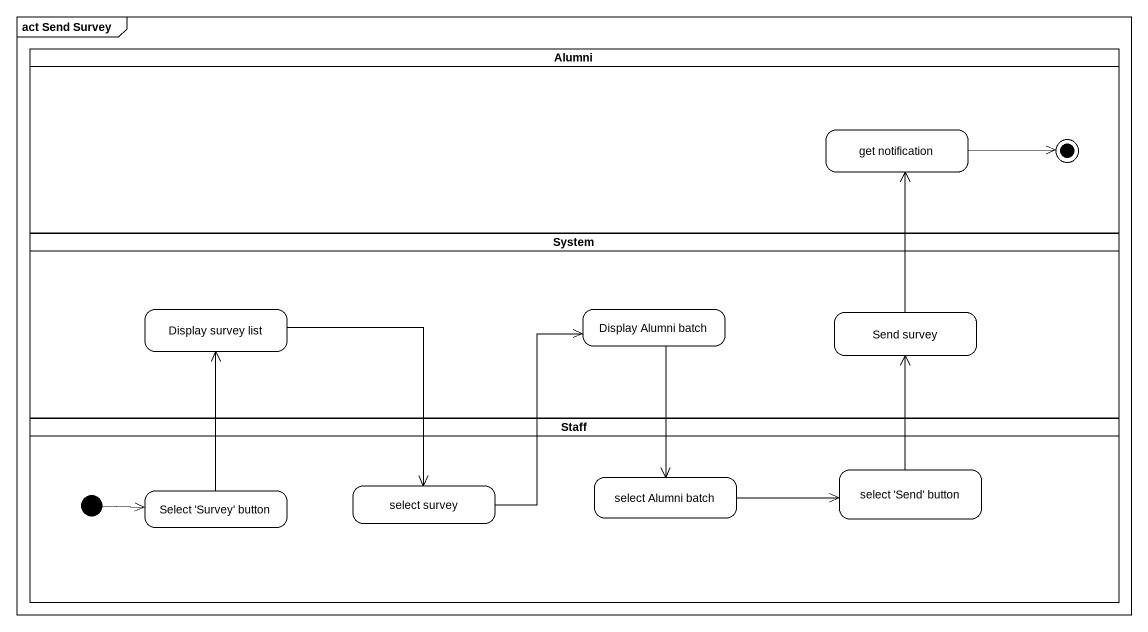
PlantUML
@startuml
mainframe act Send Survey
hide empty description
state Alumni <<partition>> {
  state "get notification" as get_notification
  get_notification -right-> [*]
}
state System <<partition>> {
  state "Display survey list" as Display_survey_list
  state "Display Alumni batch" as Display_Alumni_batch
  state "Send survey" as Send_survey
}
state Staff <<partition>> {
  state "Select 'Survey' button" as Select_Survey_button
  state "select survey" as select_survey
  state "select Alumni batch" as select_Alumni_batch
  state "select 'Send' button" as select_Send_button
  [*] -right-> Select_Survey_button
}
Display_survey_list --> select_survey
Display_Alumni_batch --> select_Alumni_batch
Send_survey -up-> get_notification
Select_Survey_button -up-> Display_survey_list
select_survey -up-> Display_Alumni_batch
select_Alumni_batch -right-> select_Send_button
select_Send_button -up-> Send_survey
@enduml
